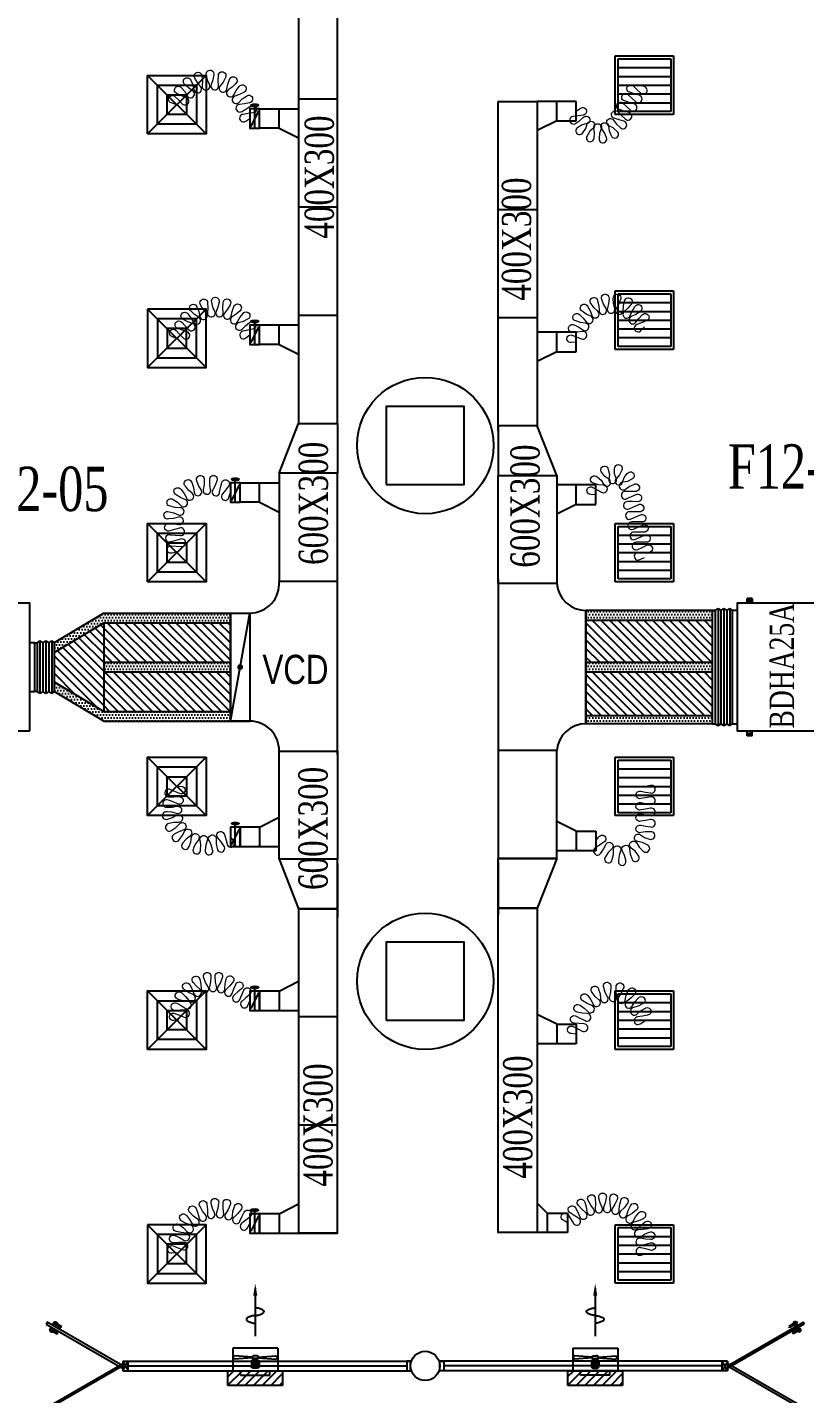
# Model space of a CAD drawing. Header units: metres. Extents: x 352651 to 1421851, y -87441 to -24441.
# Drawn here: x 1360336 to 1368317, y -69094 to -55066 of the extents above; entities that cross this region are included whole.
import ezdxf
from ezdxf.enums import TextEntityAlignment as Align

# ---------------------------------------------------------------- set-up
doc = ezdxf.new("R2010")
doc.units = ezdxf.units.M
doc.header["$LTSCALE"] = 300
doc.header["$MEASUREMENT"] = 0
doc.linetypes.add('DASHDOT', pattern=[25.4, 12.7, -6.35, 0, -6.35])
for name, color, linetype in [('bat noi mem', 4, 'CONTINUOUS'), ('CUA', 8, 'CONTINUOUS'), ('CUAGIO', 2, 'CONTINUOUS'), ('KT', 1, 'CONTINUOUS'), ('THAY', 9, 'CONTINUOUS'), ('thiet bi', 11, 'CONTINUOUS'), ('TUONG', 7, 'CONTINUOUS'), ('vach', 6, 'CONTINUOUS')]:
    doc.layers.add(name, color=color, linetype=linetype)
doc.layers.add('noi mem', color=5, linetype='BATTING', lineweight=0)
doc.styles.add('CHUKICHTHUOC', font='vnshx.shx', dxfattribs={"width": 0.8, "height": 300, "bigfont": '@extfont2.shx'})
doc.styles.add('ROMANS', font='romans.shx', dxfattribs={"width": 0.75, "bigfont": 'romancvn.shx'})
doc.styles.add('VNCC-RMD', font='vntimeh.shx', dxfattribs={"width": 0.75, "height": 300, "bigfont": 'vns.shx'})
doc.linetypes.add('BATTING', pattern='A,0.0001,-0.1,[134,ltypeshp.shx,S=0.1,R=0,X=-0.1,Y=0],-0.2,[134,ltypeshp.shx,S=0.1,R=180,X=0.1,Y=0],-0.1', length=0.4001)
pattern_1 = [(180, (2150868.69, -63000), (-15.625, 31.25), [0, -31.25])]
pattern_2 = [(135, (2150868.69, -63000), (44.194174, 44.194174), [])]
pattern_3 = [(135, (2158968.69, -63000), (44.194174, 44.194174), [])]
pattern_4 = [(180, (2158968.69, -63000), (-15.625, 31.25), [0, -31.25])]

# ---------------------------------------------------------------- blocks, each defined once
blk = doc.blocks.new('SAG')
at = {"layer": 'CUAGIO'}
for p, q in [((-300, 300), (-300, -300)), ((300, 300), (-300, 300)), ((300, -300), (300, 300)), ((-300, -300), (300, -300))]:
    blk.add_line(p, q, dxfattribs=at)
at = {"layer": 'CUAGIO', "color": 8}
for p, q in [((-270, 270), (-270, -270)), ((270, 270), (-270, 270)), ((-180, -270), (-180, 270)), ((-90, -270), (-90, 270)), ((0, -270), (0, 270)), ((90, -270), (90, 270)), ((180, -270), (180, 270)), ((270, -270), (270, 270)), ((-270, -270), (270, -270))]:
    blk.add_line(p, q, dxfattribs=at)
blk = doc.blocks.new('SAD')
at = {"layer": 'CUAGIO', "color": 8}
for p, q in [((-300, -300), (300, 300)), ((300, -300), (-300, 300))]:
    blk.add_line(p, q, dxfattribs=at)
at = {"layer": 'CUAGIO'}
blk.add_lwpolyline([(300, -300), (300, 300), (-300, 300), (-300, -300)], close=True, dxfattribs=at)
at = {"layer": 'CUAGIO', "color": 8}
for points in [[(200, -200), (200, 200), (-200, 200), (-200, -200)], [(100, -100), (100, 100), (-100, 100), (-100, -100)]]:
    blk.add_lwpolyline(points, close=True, dxfattribs=at)
blk = doc.blocks.new('tgw')
at = {"layer": 'CUAGIO'}
for p, q in [((-46, -150), (-46, 150)), ((-46, 150), (0, 150)), ((-46, -150), (-46, 150)), ((-46, 150), (0, 150)), ((0, -231), (0, 231)), ((0, -231), (0, 231)), ((231, 231), (0, 231)), ((231, 231), (231, -231)), ((-46, -150), (0, -150)), ((-46, -150), (0, -150)), ((231, -231), (0, -231)), ((231, -231), (31, -231)), ((231, -231), (31, -231))]:
    blk.add_line(p, q, dxfattribs=at)
at = {"layer": 'CUAGIO', "color": 8}
for p, q in [((133, 31), (118, 213)), ((139, 31), (154, 213)), ((43, -39), (43, 39)), ((95, 39), (43, 39)), ((95, 23), (43, 23)), ((95, 8), (43, 8)), ((95, 39), (95, -39)), ((111, 23), (111, -23)), ((127, 8), (111, 8)), ((127, 31), (127, -31)), ((140, 31), (127, 31)), ((155, 15), (155, -15)), ((95, -8), (43, -8)), ((95, -23), (43, -23)), ((95, -39), (43, -39)), ((127, -8), (111, -8)), ((133, -31), (118, -213)), ((140, -31), (127, -31)), ((139, -31), (154, -213))]:
    blk.add_line(p, q, dxfattribs=at)
at = {"layer": 'CUAGIO', "color": 145}
blk.add_line((28, 23), (28, -23), dxfattribs=at)
at = {"layer": 'CUAGIO', "color": 1}
blk.add_line((849, 0), (356, 0), dxfattribs=at)
for points in [[(568, 0, -0.004926), (567, -9, -0.042688), (558, -50, -0.084959), (541, -84, -0.238163), (528, -90, -0.238163), (515, -84, -0.084959), (498, -50, -0.042688), (489, -9, -0.004926), (488, 0, -0.031484)], [(568, 0, -0.004926), (569, 9, -0.042688), (577, 50, -0.084959), (595, 84, -0.238163), (607, 90, -0.238163), (620, 84, -0.084959), (637, 50, -0.042688), (646, 9, -0.004926), (647, 0, -0.031484)]]:
    blk.add_lwpolyline(points, format="xyb", dxfattribs=at)
at = {"layer": 'CUAGIO', "color": 8}
for centre, radius, start, end in [((136, 206), 18.9, 21.1433, 158.8567), ((43, 23), 15.4, 90, 180), ((95, 23), 15.4, 0, 90), ((140, 15), 15.4, 0, 90), ((43, -23), 15.4, 180, 270), ((95, -23), 15.4, 270, 0), ((140, -15), 15.4, 270, 0), ((136, -206), 18.9, 201.1433, 338.8567)]:
    blk.add_arc(centre, radius, start, end, dxfattribs=at)
at = {"layer": 'CUAGIO', "color": 1}
blk.add_solid([(771, 21), (771, -21), (895, 0)], dxfattribs=at)
blk = doc.blocks.new('cot1')
at = {"layer": 'vach'}
blk.add_lwpolyline([(-400, -400), (400, -400), (400, 400), (-400, 400)], close=True, dxfattribs=at)
blk = doc.blocks.new('1-van gio D200')
at = {"layer": 'CUAGIO'}
h = blk.add_hatch(dxfattribs=at)
h.set_pattern_fill('ANSI31', color=256, scale=100, style=0)
edge = h.paths.add_edge_path()
edge.add_ellipse((486127, -58494), major_axis=(-38.1, 0), ratio=0.310482, start_angle=0, end_angle=360, ccw=False)
for p, q in [((486167, -58437), (486087, -58277)), ((486127, -58257), (486127, -58494))]:
    blk.add_line(p, q, dxfattribs=at)
at = {"layer": 'CUAGIO', "const_width": 3}
for points in [[(486127, -58457), (486177, -58457), (486177, -58257), (486077, -58257), (486077, -58457), (486127, -58457)], [(486167, -58437), (486087, -58277)], [(486127, -58257), (486127, -58494)]]:
    blk.add_lwpolyline(points, dxfattribs=at)
at = {"layer": 'CUAGIO'}
blk.add_lwpolyline([(486177, -58457), (486077, -58457), (486077, -58257), (486177, -58257)], close=True, dxfattribs=at)
at = {"layer": 'CUAGIO', "const_width": 5.35}
blk.add_lwpolyline([(486131, -58357, -1), (486123, -58357, -1)], format="xyb", close=True, dxfattribs=at)
at = {"layer": 'CUAGIO', "extrusion": (0, 0, -1)}
blk.add_ellipse((486127, -58494), major_axis=(-38.1, 0), ratio=0.310482, start_param=-1.570796, end_param=4.712389, dxfattribs=at)

msp = doc.modelspace()

# ---------------------------------------------------------------- hatches: boundary and pattern name
at = {"layer": 'CUAGIO'}
h = msp.add_hatch(dxfattribs=at)
h.set_pattern_fill('DOTS', color=2, scale=500, style=0)
h.set_pattern_definition(pattern_1)
h.paths.add_polyline_path([(1362421.3, -61179.4), (1362421.3, -61079.4), (1361121.3, -61079.4), (1360611.3, -61384.4), (1360611.3, -61484.4), (1361121.3, -61179.4)])
h = msp.add_hatch(dxfattribs=at)
h.set_pattern_fill('DOTS', color=2, scale=500, style=0)
h.set_pattern_definition(pattern_4)
h.paths.add_polyline_path([(1367372.2, -61153.5), (1367372.2, -61053.4), (1366071.8, -61053.4), (1366071.8, -61153.5)])
h = msp.add_hatch(dxfattribs=at)
h.set_pattern_fill('ANSI31', color=2, scale=500, style=0)
h.set_pattern_definition(pattern_3)
h.paths.add_polyline_path([(1367372.2, -61584.4), (1367372.2, -61153.5), (1366071.8, -61153.5), (1366071.8, -61584.4)])
h = msp.add_hatch(dxfattribs=at)
h.set_pattern_fill('ANSI31', color=2, scale=500, style=0)
h.set_pattern_definition(pattern_2)
h.paths.add_polyline_path([(1361121.3, -62089.4), (1361121.3, -61179.4), (1360611.3, -61484.4), (1360611.3, -61784.4)])
h = msp.add_hatch(dxfattribs=at)
h.set_pattern_fill('ANSI31', color=2, scale=500, style=0)
h.set_pattern_definition(pattern_2)
h.paths.add_polyline_path([(1361121.3, -61179.4), (1361121.3, -61584.4), (1362421.3, -61584.4), (1362421.3, -61179.4)])
h = msp.add_hatch(dxfattribs=at)
h.set_pattern_fill('DOTS', color=2, scale=500, style=0)
h.set_pattern_definition(pattern_1)
h.paths.add_polyline_path([(1361121.3, -61584.4), (1361121.3, -61684.4), (1362421.3, -61684.4), (1362421.3, -61584.4)])
h = msp.add_hatch(dxfattribs=at)
h.set_pattern_fill('DOTS', color=2, scale=500, style=0)
h.set_pattern_definition(pattern_4)
h.paths.add_polyline_path([(1366071.8, -61584.4), (1367372.2, -61584.4), (1367372.2, -61684.4), (1366071.8, -61684.4)])
h = msp.add_hatch(dxfattribs=at)
h.set_pattern_fill('ANSI31', color=2, scale=500, style=0)
h.set_pattern_definition(pattern_2)
h.paths.add_polyline_path([(1361121.3, -61684.4), (1361121.3, -62089.4), (1362421.3, -62089.4), (1362421.3, -61684.4)])
h = msp.add_hatch(dxfattribs=at)
h.set_pattern_fill('ANSI31', color=2, scale=500, style=0)
h.set_pattern_definition(pattern_3)
h.paths.add_polyline_path([(1366071.8, -61684.4), (1367372.2, -61684.4), (1367372.2, -62134.4), (1366071.8, -62134.4)])
h = msp.add_hatch(dxfattribs=at)
h.set_pattern_fill('DOTS', color=2, scale=500, style=0)
h.set_pattern_definition(pattern_1)
h.paths.add_polyline_path([(1361121.3, -62089.4), (1360611.3, -61784.4), (1360611.3, -61884.4), (1361121.3, -62189.4), (1362421.3, -62189.4), (1362421.3, -62089.4)])
h = msp.add_hatch(dxfattribs=at)
h.set_pattern_fill('DOTS', color=2, scale=500, style=0)
h.set_pattern_definition(pattern_4)
h.paths.add_polyline_path([(1367372.2, -62215.4), (1367372.2, -62134.4), (1366071.8, -62134.4), (1366071.8, -62215.4)])
at = {"layer": 'CUAGIO', "linetype": 'DASHDOT', "ltscale": 5}
h = msp.add_hatch(dxfattribs=at)
h.set_pattern_fill('ANSI31', color=256, scale=500, style=0)
h.set_pattern_definition([(45, (1004264.33, -126000), (-44.194174, 44.194174), [])])
h.paths.add_polyline_path([(1362957.3, -69009.4), (1362395.3, -69009.4), (1362395.3, -68859.4), (1362957.3, -68859.4)])
h = msp.add_hatch(dxfattribs=at)
h.set_pattern_fill('ANSI31', color=256, scale=500, style=0)
h.set_pattern_definition([(45, (1007754.33, -125999.94), (-44.194174, 44.194174), [])])
h.paths.add_polyline_path([(1366447.3, -69009.4), (1365885.3, -69009.4), (1365885.3, -68859.4), (1366447.3, -68859.4)])

# ---------------------------------------------------------------- linework, layer by layer
at = {"layer": 'bat noi mem'}
for p, q in [((1367372.2, -62215.4), (1367372.2, -61053.4)), ((1367372.2, -61053.4), (1367397.2, -61053.4)), ((1367397.2, -61053.4), (1367427.2, -61033.4)), ((1367397.2, -61053.4), (1367397.2, -62215.4)), ((1367427.2, -61033.4), (1367457.2, -61053.4)), ((1367427.2, -61033.4), (1367427.2, -62235.4)), ((1367457.2, -61053.4), (1367487.2, -61033.4)), ((1367457.2, -61053.4), (1367457.2, -62215.4)), ((1367487.2, -61033.4), (1367517.2, -61053.4)), ((1367487.2, -61033.4), (1367487.2, -62235.4)), ((1367517.2, -61053.4), (1367547.2, -61033.4)), ((1367517.2, -61053.4), (1367517.2, -62215.4)), ((1367547.2, -61033.4), (1367572.2, -61053.4)), ((1367547.2, -61033.4), (1367547.2, -62235.4)), ((1360411.3, -61384.4), (1360436.3, -61384.4)), ((1360436.3, -61384.4), (1360466.3, -61364.4)), ((1360436.3, -61384.4), (1360436.3, -61884.4)), ((1360466.3, -61364.4), (1360466.3, -61904.4)), ((1360466.3, -61364.4), (1360496.3, -61384.4)), ((1360496.3, -61384.4), (1360526.3, -61364.4)), ((1360496.3, -61384.4), (1360496.3, -61884.4)), ((1360526.3, -61364.4), (1360526.3, -61904.4)), ((1360526.3, -61364.4), (1360556.3, -61384.4)), ((1360556.3, -61384.4), (1360586.3, -61364.4)), ((1360556.3, -61384.4), (1360556.3, -61884.4)), ((1360586.3, -61364.4), (1360586.3, -61904.4)), ((1360586.3, -61364.4), (1360611.3, -61384.4)), ((1360611.3, -61384.4), (1360611.3, -61884.4)), ((1360436.3, -61884.4), (1360411.3, -61884.4)), ((1360466.3, -61904.4), (1360436.3, -61884.4)), ((1360496.3, -61884.4), (1360466.3, -61904.4)), ((1360526.3, -61904.4), (1360496.3, -61884.4)), ((1360556.3, -61884.4), (1360526.3, -61904.4)), ((1360586.3, -61904.4), (1360556.3, -61884.4)), ((1360611.3, -61884.4), (1360586.3, -61904.4)), ((1367372.2, -62215.4), (1367397.2, -62215.4)), ((1367397.2, -62215.4), (1367427.2, -62235.4)), ((1367427.2, -62235.4), (1367457.2, -62215.4)), ((1367457.2, -62215.4), (1367487.2, -62235.4)), ((1367487.2, -62235.4), (1367517.2, -62215.4)), ((1367517.2, -62215.4), (1367547.2, -62235.4)), ((1367547.2, -62235.4), (1367572.2, -62215.4))]:
    msp.add_line(p, q, dxfattribs=at)
at = {"layer": 'CUA'}
for p, q in [((1360562, -68427.8), (1360612.2, -68456.8)), ((1360598.9, -68419.1), (1360572.9, -68464)), ((1360597.6, -68455.6), (1360642.6, -68481.6)), ((1360600.5, -68361.2), (1360650.6, -68390.1)), ((1360603.9, -68444.8), (1360648.9, -68470.8)), ((1360611.4, -68397.5), (1360637.3, -68352.5)), ((1360636.1, -68388.9), (1360681.1, -68414.9)), ((1360642.3, -68378.1), (1360687.4, -68404.1)), ((1360687.4, -68404.1), (1360681.1, -68414.9)), ((1368200.2, -68378.1), (1368155.2, -68404.1)), ((1368155.2, -68404.1), (1368161.4, -68414.9)), ((1368206.4, -68388.9), (1368161.4, -68414.9)), ((1368242.1, -68361.2), (1368191.9, -68390.1)), ((1368238.7, -68444.8), (1368193.6, -68470.8)), ((1368244.9, -68455.6), (1368199.9, -68481.6)), ((1368231.2, -68397.5), (1368205.2, -68352.5)), ((1368280.5, -68427.8), (1368230.4, -68456.8)), ((1368243.6, -68419.1), (1368269.6, -68464)), ((1360642.6, -68481.6), (1360648.9, -68470.8)), ((1368199.9, -68481.6), (1368193.6, -68470.8)), ((1361318.5, -68759.8), (1361318.5, -68859.3)), ((1361318.5, -68759.8), (1361371.3, -68859.3)), ((1361318.5, -68859.3), (1361371.3, -68759.8)), ((1361318.5, -68759.8), (1361371.3, -68759.8)), ((1361318.5, -68859.3), (1361371.3, -68859.3)), ((1361371.3, -68859.3), (1361371.3, -68759.8)), ((1367471.3, -68859.3), (1367471.3, -68759.8)), ((1367524, -68759.8), (1367471.3, -68859.3)), ((1367524, -68859.3), (1367471.3, -68759.8)), ((1367524, -68759.8), (1367471.3, -68759.8)), ((1367524, -68859.3), (1367471.3, -68859.3)), ((1367524, -68759.8), (1367524, -68859.3))]:
    msp.add_line(p, q, dxfattribs=at)
at = {"layer": 'CUA', "linetype": 'Continuous'}
for p, q in [((1361371.3, -68759.3), (1364271.3, -68759.5)), ((1361371.3, -68809.3), (1364231.3, -68809.5)), ((1361371.3, -68859.3), (1364271.3, -68859.5)), ((1367471.3, -68759.3), (1364571.3, -68759.5)), ((1367471.3, -68859.3), (1364571.3, -68859.5)), ((1367471.3, -68809.3), (1364611.3, -68809.5))]:
    msp.add_line(p, q, dxfattribs=at)
at = {"layer": 'CUA'}
for points in [[(1360530.9, -68379.2), (1361307.9, -68827.8), (1361318.5, -68809.5), (1360541.5, -68360.9)], [(1368311.6, -68379.2), (1367534.6, -68827.8), (1367524, -68809.5), (1368301.1, -68360.9)], [(1360530.9, -69239.9), (1361307.9, -68791.2), (1361318.5, -68809.5), (1360541.5, -69258.1)], [(1368311.6, -69239.9), (1367534.6, -68791.2), (1367524, -68809.5), (1368301.1, -69258.1)]]:
    msp.add_lwpolyline(points, close=True, dxfattribs=at)
at = {"layer": 'CUA', "linetype": 'Continuous'}
for points in [[(1364271.3, -68759.5), (1364231.3, -68759.5), (1364231.3, -68859.5), (1364271.3, -68859.5)], [(1364571.3, -68759.5), (1364611.3, -68759.5), (1364611.3, -68859.5), (1364571.3, -68859.5)]]:
    msp.add_lwpolyline(points, close=True, dxfattribs=at)
at = {"layer": 'CUA', "extrusion": (0, 0, -1)}
for centre, major_axis in [((1360585.9, -68441.6), (-4.7, 17.6)), ((1368218.2, -68375), (17.6, -4.7))]:
    msp.add_ellipse(centre, major_axis=major_axis, ratio=1, dxfattribs=at)
at = {"layer": 'CUA'}
for centre, major_axis in [((1360624.4, -68375), (-17.6, -4.7)), ((1368256.6, -68441.6), (4.7, 17.6))]:
    msp.add_ellipse(centre, major_axis=major_axis, ratio=1, dxfattribs=at)
at = {"layer": 'CUAGIO'}
for p, q in [((1363521.3, -55803.4), (1363121.3, -55803.4)), ((1365971.8, -55825.8), (1365571.8, -55825.8)), ((1365771.8, -56025.8), (1365771.8, -55825.8)), ((1365771.8, -56025.8), (1365771.8, -55825.8)), ((1365971.8, -56025.8), (1365971.8, -55825.8)), ((1362721.3, -56102), (1362721.3, -55902)), ((1362721.3, -55902), (1363121.3, -55902)), ((1362921.3, -56102), (1362921.3, -55902)), ((1362921.3, -56102), (1362921.3, -55902)), ((1362921.3, -56102), (1362721.3, -56102)), ((1362921.3, -56102), (1363121.3, -56202)), ((1365771.8, -56025.8), (1365571.8, -56125.8)), ((1365771.8, -56025.8), (1365571.8, -56125.8)), ((1365771.8, -56025.8), (1365971.8, -56025.8)), ((1363521.3, -56913.4), (1363121.3, -56913.4)), ((1365171.8, -56935.8), (1365571.8, -56935.8)), ((1363521.3, -58023.4), (1363121.3, -58023.4)), ((1365171.8, -58045.8), (1365571.8, -58045.8)), ((1362721.3, -58322), (1362721.3, -58122)), ((1362721.3, -58122), (1363121.3, -58122)), ((1362921.3, -58322), (1362921.3, -58122)), ((1362921.3, -58322), (1362921.3, -58122)), ((1365971.8, -58197.2), (1365571.8, -58197.2)), ((1365771.8, -58397.2), (1365771.8, -58197.2)), ((1365771.8, -58397.2), (1365771.8, -58197.2)), ((1365971.8, -58397.2), (1365971.8, -58197.2)), ((1362921.3, -58322), (1362721.3, -58322)), ((1362921.3, -58322), (1363121.3, -58422)), ((1365771.8, -58397.2), (1365571.8, -58497.2)), ((1365771.8, -58397.2), (1365571.8, -58497.2)), ((1365771.8, -58397.2), (1365971.8, -58397.2)), ((1365171.8, -59213.4), (1365171.8, -58654.3)), ((1362521.3, -59942), (1362521.3, -59742)), ((1362521.3, -59742), (1362921.3, -59742)), ((1362721.3, -59942), (1362721.3, -59742)), ((1362721.3, -59942), (1362721.3, -59742)), ((1366171.8, -59764.5), (1365771.8, -59764.5)), ((1365971.8, -59964.5), (1365971.8, -59764.5)), ((1366171.8, -59964.5), (1366171.8, -59764.5)), ((1362721.3, -59942), (1362521.3, -59942)), ((1362721.3, -59942), (1362921.3, -60042)), ((1365971.8, -59964.5), (1365771.8, -60064.5)), ((1365971.8, -59964.5), (1366171.8, -59964.5)), ((1361121.3, -61079.4), (1360611.3, -61384.4)), ((1362421.3, -61079.4), (1362421.3, -62189.4)), ((1362421.3, -61079.4), (1362421.3, -61634.4)), ((1366071.8, -62215.4), (1366071.8, -61053.5)), ((1366071.8, -61153.5), (1367372.2, -61153.5)), ((1361121.3, -61179.4), (1362421.3, -61179.4)), ((1361121.3, -61179.4), (1361121.3, -62089.4)), ((1361121.3, -61584.4), (1362421.3, -61584.4)), ((1366071.8, -61584.4), (1367372.2, -61584.4)), ((1361121.3, -61684.4), (1362421.3, -61684.4)), ((1362421.3, -61634.4), (1362421.3, -62189.4)), ((1366071.8, -61684.4), (1367372.2, -61684.4)), ((1361121.3, -62189.4), (1360611.3, -61884.4)), ((1361121.3, -62089.4), (1362421.3, -62089.4)), ((1367372.2, -62134.4), (1366071.8, -62134.4)), ((1362421.3, -62189.4), (1362621.3, -62189.4)), ((1367372.2, -62215.4), (1366071.8, -62215.4)), ((1362721.3, -63276.7), (1362921.3, -63176.7)), ((1365971.8, -63319.8), (1365771.8, -63219.8)), ((1362721.3, -63276.7), (1362521.3, -63276.7)), ((1362521.3, -63276.7), (1362521.3, -63476.7)), ((1362721.3, -63276.7), (1362721.3, -63476.7)), ((1362721.3, -63276.7), (1362721.3, -63476.7)), ((1365971.8, -63319.8), (1365971.8, -63519.8)), ((1365971.8, -63319.8), (1366171.8, -63319.8)), ((1365971.8, -63319.8), (1365971.8, -63519.8)), ((1366171.8, -63319.8), (1366171.8, -63519.8)), ((1362521.3, -63476.7), (1362921.3, -63476.7)), ((1366171.8, -63519.8), (1365771.8, -63519.8)), ((1366171.8, -63519.8), (1365771.8, -63519.8)), ((1363521.3, -63655.7), (1363521.3, -64201.7)), ((1365171.8, -63599.4), (1365771.8, -63599.4)), ((1365171.8, -63633.4), (1365171.8, -64179.4)), ((1365771.8, -63599.4), (1365571.8, -64109.4)), ((1362921.3, -64960.1), (1363121.3, -64860.1)), ((1362921.3, -64960.1), (1363121.3, -64860.1)), ((1362921.3, -64960.1), (1362721.3, -64960.1)), ((1362921.3, -64960.1), (1362921.3, -65160.1)), ((1362921.3, -64960.1), (1362921.3, -65160.1)), ((1362721.3, -65160.1), (1363121.3, -65160.1)), ((1365771.8, -65301.6), (1365571.8, -65201.6)), ((1365771.8, -65301.6), (1365771.8, -65501.6)), ((1365771.8, -65301.6), (1365971.8, -65301.6)), ((1365771.8, -65301.6), (1365771.8, -65501.6)), ((1365971.8, -65301.6), (1365971.8, -65501.6)), ((1365971.8, -65501.6), (1365571.8, -65501.6)), ((1362921.3, -67246.3), (1363121.3, -67146.3)), ((1362921.3, -67246.3), (1363121.3, -67146.3)), ((1365671.8, -67239.4), (1365571.8, -67139.4)), ((1365671.8, -67239.4), (1365571.8, -67139.4)), ((1362921.3, -67246.3), (1362721.3, -67246.3)), ((1362921.3, -67246.3), (1362921.3, -67446.3)), ((1362921.3, -67246.3), (1362921.3, -67446.3)), ((1365671.8, -67239.4), (1365671.8, -67439.4)), ((1365671.8, -67239.4), (1365881.8, -67239.4)), ((1365671.8, -67239.4), (1365671.8, -67439.4)), ((1365881.8, -67239.4), (1365881.8, -67439.4)), ((1362721.3, -67446.3), (1363121.3, -67446.3)), ((1365881.8, -67439.4), (1365571.8, -67439.4))]:
    msp.add_line(p, q, dxfattribs=at)
at = {"layer": 'CUAGIO', "color": 2}
for p, q in [((1363521.3, -62534.4), (1363521.3, -60734.4)), ((1365171.8, -60730.8), (1365171.8, -62530.8)), ((1365771.8, -60749.7), (1365771.8, -60753.9)), ((1361121.3, -61079.4), (1362621.3, -61079.4)), ((1362421.3, -61079.4), (1362421.3, -62189.4)), ((1362421.3, -62189.4), (1362621.3, -61079.4)), ((1366071.8, -61053.4), (1366071.8, -62215.4)), ((1367397.2, -61053.4), (1366071.8, -61053.4)), ((1360611.3, -61484.4), (1361121.3, -61179.4)), ((1360611.3, -61784.4), (1361121.3, -62089.4)), ((1361121.3, -62189.4), (1362621.3, -62189.4)), ((1363521.3, -64116.3), (1363121.3, -64116.3)), ((1362721.3, -64960.1), (1362721.3, -65160.1)), ((1363521.3, -65226.3), (1363121.3, -65226.3)), ((1363521.3, -66336.3), (1363121.3, -66336.3)), ((1362721.3, -67246.3), (1362721.3, -67446.3)), ((1363521.3, -67446.3), (1363121.3, -67446.3))]:
    msp.add_line(p, q, dxfattribs=at)
at = {"layer": 'CUAGIO'}
for points in [[(1363521.3, -53583.4), (1363121.3, -53583.4), (1363121.3, -59133.4), (1363521.3, -59133.4)], [(1365171.8, -55825.8), (1365571.8, -55825.8), (1365571.8, -59155.8), (1365171.8, -59155.8)], [(1363521.3, -59643.4), (1362921.3, -59643.4), (1363121.3, -59133.4), (1363521.3, -59133.4)], [(1365171.8, -59665.8), (1365771.8, -59665.8), (1365571.8, -59155.8), (1365171.8, -59155.8)], [(1363521.3, -59643.4), (1362921.3, -59643.4), (1362921.3, -60753.4), (1363521.3, -60753.4)], [(1365171.8, -59665.8), (1365771.8, -59665.8), (1365771.8, -60775.8), (1365171.8, -60775.8)], [(1362621.3, -62189.4), (1362421.3, -62189.4), (1362421.3, -61079.4), (1362621.3, -61079.4)], [(1362921.3, -62496.3), (1363521.3, -62496.3), (1363521.3, -63606.3), (1362921.3, -63606.3)], [(1365771.8, -62489.4), (1365171.8, -62489.4), (1365171.8, -63599.4), (1365771.8, -63599.4)], [(1363521.3, -63606.3), (1362921.3, -63606.3), (1363121.3, -64116.3), (1363521.3, -64116.3)], [(1365171.8, -63599.4), (1365771.8, -63599.4), (1365771.8, -63599.4), (1365171.8, -63599.4)], [(1365171.8, -63599.4), (1365771.8, -63599.4), (1365571.8, -64109.4), (1365171.8, -64109.4)], [(1365171.8, -64109.4), (1365571.8, -64109.4), (1365571.8, -67439.4), (1365171.8, -67439.4)], [(1363521.3, -64116.3), (1363121.3, -64116.3), (1363121.3, -67446.3), (1363521.3, -67446.3)]]:
    msp.add_lwpolyline(points, close=True, dxfattribs=at)
at = {"layer": 'CUAGIO', "const_width": 30}
msp.add_lwpolyline([(1362521.3, -61649.4, 1), (1362521.3, -61619.4, 1)], format="xyb", close=True, dxfattribs=at)
at = {"layer": 'CUAGIO', "linetype": 'DASHDOT', "ltscale": 5}
for points in [[(1362957.3, -69009.4), (1362395.3, -69009.4), (1362395.3, -68859.4), (1362957.3, -68859.4)], [(1366447.3, -69009.4), (1365885.3, -69009.4), (1365885.3, -68859.4), (1366447.3, -68859.4)]]:
    msp.add_lwpolyline(points, close=True, dxfattribs=at)
at = {"layer": 'CUAGIO', "color": 2}
for centre, radius, start, end in [((1362620.6, -60777.7), 301.7, 270.13424, 4.63408), ((1366072.5, -60751.7), 301.6, 184.58002, 269.87073), ((1362621.2, -62489.6), 300.1, 358.71398, 89.98957), ((1366072.7, -62517.6), 302.2, 90.17011, 174.65612)]:
    msp.add_arc(centre, radius, start, end, dxfattribs=at)
at = {"layer": 'noi mem', "ltscale": 1.5}
for points in [[(1361861.8, -55859.5), (1361813.9, -55841.8, -1.3333333), (1361853.8, -55778.4), (1361890.5, -55814), (1361927.1, -55849.6, 1.3333333), (1361967.1, -55786.2), (1361919.3, -55768.4), (1361872.4, -55745.7, -1.3333333), (1361918.2, -55686.3), (1361952.1, -55725.8), (1361978.4, -55768.5, 1.3333333), (1362032.5, -55716.6), (1361990.9, -55688.6), (1361952.8, -55653.1, -1.3333333), (1362014, -55609.8), (1362034.9, -55657.5), (1362047.5, -55706, 1.3333333), (1362114.4, -55672.2), (1362082.9, -55633.3), (1362056.8, -55588.2, -1.3333333), (1362128, -55564.6), (1362134, -55616.4), (1362131.8, -55666.5, 1.3333333), (1362205.7, -55653.8), (1362187, -55607.3), (1362175.3, -55556.5, -1.3333333), (1362250.3, -55554.9), (1362240.8, -55606.1), (1362224.1, -55653.4, 1.3333333), (1362298.5, -55662.9), (1362294.1, -55612.9), (1362297.8, -55560.9, -1.3333333), (1362370, -55581.3), (1362345.9, -55627.5), (1362316.1, -55667.8, 1.3333333), (1362384.4, -55698.7), (1362394.9, -55649.7), (1362413.7, -55601.1, -1.3333333), (1362476.7, -55641.7), (1362440.2, -55678.8), (1362399.8, -55708.6, 1.3333333), (1362456.2, -55758.2), (1362480.6, -55714.4), (1362512.7, -55673.4, -1.3333333), (1362561.1, -55730.7), (1362515.3, -55755.5), (1362468, -55772.2, 1.3333333), (1362507.3, -55836), (1362543.5, -55801.3), (1362586.1, -55771.4, -1.3333333), (1362615.7, -55840.3), (1362564.7, -55850.7), (1362514.2, -55858.3, 1.3333333), (1362540.4, -55928.5), (1362583.6, -55901.1), (1362626.7, -55873.8, -1.3333333), (1362653, -55944), (1362602.4, -55951.6), (1362551.9, -55959.2, 1.3333333), (1362578.1, -56029.4), (1362621.3, -56002)], [(1365971.8, -55925.8), (1366014.3, -55896.9, -1.3333333), (1366041.2, -55966.9), (1365990.4, -55974), (1365939.5, -55981.1, 1.3333333), (1365966.5, -56051.1), (1366009, -56022.2), (1366045.7, -55988.5, -1.3333333), (1366081.9, -56054.1), (1366033.8, -56067.3), (1365988, -56093.6, 1.3333333), (1366038.9, -56148.7), (1366068.8, -56105.1), (1366085.6, -56058.2, -1.3333333), (1366148.3, -56099.4), (1366111.8, -56133.4), (1366083.5, -56178.1, 1.3333333), (1366154.2, -56203.2), (1366160.3, -56150.6), (1366153.4, -56101.3, -1.3333333), (1366228.1, -56108.7), (1366211.6, -56155.7), (1366207.3, -56208.4, 1.3333333), (1366281.5, -56197.7), (1366262.6, -56148.4), (1366233.5, -56107.9, -1.3333333), (1366303, -56079.7), (1366310.3, -56129), (1366331, -56177.7, 1.3333333), (1366391.8, -56133.7), (1366352, -56098.8), (1366307.4, -56076.5, -1.3333333), (1366355.9, -56019.2), (1366385.3, -56059.5), (1366422.3, -56095.2, 1.3333333), (1366460.8, -56030.8), (1366411.7, -56015.2), (1366362.7, -55999.8, -1.3333333), (1366400.9, -55935.2), (1366438, -55970.7), (1366475.1, -56006.2, 1.3333333), (1366513.2, -55941.6), (1366464.2, -55926.2), (1366415.3, -55910.9, -1.3333333), (1366453.4, -55846.3), (1366490.5, -55881.8), (1366527.6, -55917.3, 1.3333333), (1366565.8, -55852.7), (1366516.8, -55837.3), (1366467.8, -55822, -1.3333333), (1366505.9, -55757.4), (1366543, -55792.9), (1366580.1, -55828.4, 1.3333333), (1366618.3, -55763.8), (1366569.3, -55748.4), (1366520.3, -55733.1, -1.3333333), (1366558.4, -55668.5), (1366595.5, -55704), (1366632.7, -55739.5, 1.3333333), (1366670.8, -55674.9), (1366621.8, -55659.5)], [(1361871.8, -58259.5), (1361823.6, -58241.9, -1.3333333), (1361864.9, -58179.3), (1361900.1, -58216.7), (1361935.3, -58254.2, 1.3333333), (1361976.6, -58191.6), (1361928.4, -58173.9), (1361880.1, -58156.3, -1.3333333), (1361921.5, -58093.7), (1361956.6, -58131.1), (1361991.8, -58168.6, 1.3333333), (1362033.2, -58106), (1361984.9, -58088.3), (1361937.5, -58066.2, -1.3333333), (1361983.9, -58007.2), (1362016.6, -58048), (1362041.5, -58091.9, 1.3333333), (1362096.2, -58040.5), (1362053.9, -58012.9), (1362015.2, -57977.8, -1.3333333), (1362076.9, -57935.1), (1362096.1, -57983.8), (1362107, -58033.1, 1.3333333), (1362174.3, -58000.1), (1362142.1, -57961.3), (1362115.5, -57916.2, -1.3333333), (1362187, -57893.7), (1362191, -57945.9), (1362186.9, -57996.2, 1.3333333), (1362261, -57984.6), (1362241.6, -57937.9), (1362229.5, -57887, -1.3333333), (1362304.5, -57886.6), (1362292.9, -57937.7), (1362274.1, -57984.5, 1.3333333), (1362348.3, -57995.3), (1362343.6, -57945), (1362347, -57892.8, -1.3333333), (1362418.8, -57914.5), (1362392.7, -57959.9), (1362360.9, -57999.1, 1.3333333), (1362428.6, -58031.3), (1362438.9, -57981.9), (1362457.6, -57933, -1.3333333), (1362519.8, -57975), (1362481.4, -58010.6), (1362439.5, -58038.6, 1.3333333), (1362494.7, -58089.4), (1362519.1, -58045.2), (1362551.4, -58004, -1.3333333), (1362598.4, -58062.5), (1362551.3, -58085.2), (1362502.9, -58099.6, 1.3333333), (1362540.7, -58164.4), (1362577.1, -58129.5), (1362617.1, -58097.2, -1.3333333), (1362649.4, -58164.9), (1362599.2, -58175.7), (1362548.9, -58186.6, 1.3333333), (1362581.2, -58254.3), (1362621.3, -58222)], [(1365971.8, -58297.2), (1365920.7, -58301.7, -1.3333333), (1365931, -58227.4), (1365978.9, -58245.8), (1366026.9, -58264.1, 1.3333333), (1366037.2, -58189.8), (1365986.1, -58194.3), (1365933.8, -58194.3, -1.3333333), (1365950.5, -58121.2), (1365997.6, -58143.8), (1366039, -58172.5, 1.3333333), (1366066.5, -58102.7), (1366016.6, -58095.5), (1365966.7, -58080, -1.3333333), (1366004.3, -58015.1), (1366042.6, -58050.7), (1366073.6, -58090.4, 1.3333333), (1366120.5, -58031.9), (1366075, -58010.2), (1366032, -57980.6, -1.3333333), (1366087.1, -57929.8), (1366113.2, -57975.1), (1366131, -58022.2, 1.3333333), (1366193.1, -57980.2), (1366156.1, -57946.1), (1366123.8, -57905, -1.3333333), (1366191.5, -57872.8), (1366203, -57923.8), (1366206, -57974.1, 1.3333333), (1366277.8, -57952.5), (1366252.6, -57908.9), (1366233.9, -57860, -1.3333333), (1366308.1, -57849.4), (1366303.9, -57901.5), (1366291.9, -57950.4, 1.3333333), (1366366.9, -57951.1), (1366355.8, -57901.9), (1366352.4, -57849.8, -1.3333333), (1366426.4, -57861.6), (1366407, -57910.1), (1366381, -57953.3, 1.3333333), (1366452.5, -57976.1), (1366456.4, -57925.9), (1366468.6, -57875.1, -1.3333333), (1366535.8, -57908.4), (1366502.8, -57948.9), (1366465.2, -57982.5, 1.3333333), (1366526.7, -58025.4), (1366545.3, -57978.6), (1366572.1, -57933.7, -1.3333333), (1366626.4, -57985.4), (1366582.9, -58014.4), (1366537, -58035.3, 1.3333333), (1366583, -58094.5), (1366614.6, -58055.4), (1366650, -58018.2, -1.3333333), (1366691.3, -58080.8), (1366643.2, -58098.7), (1366595.1, -58116.6, 1.3333333), (1366636.4, -58179.2), (1366671.8, -58142)], [(1366171.8, -59864.5), (1366120.8, -59861, -1.3333333), (1366141.6, -59789), (1366186.6, -59813.3), (1366231.5, -59837.6, 1.3333333), (1366252.5, -59765.6), (1366201.5, -59762.1), (1366150.3, -59747.4, -1.3333333), (1366185.2, -59681.1), (1366226.3, -59715.1), (1366251.3, -59757.3, 1.3333333), (1366305.6, -59705.6), (1366264.8, -59678.5), (1366232.9, -59635.8, -1.3333333), (1366300.9, -59604.2), (1366312.9, -59656.2), (1366307.2, -59704.9, 1.3333333), (1366381.8, -59696.8), (1366365.7, -59650.4), (1366366.2, -59597.1, -1.3333333), (1366439.5, -59613.3), (1366417.5, -59661.8), (1366383.4, -59697.1, 1.3333333), (1366447.7, -59735.9), (1366463, -59689.3), (1366495.8, -59647.2, -1.3333333), (1366544.2, -59704.5), (1366497.3, -59729.8), (1366448.8, -59737.2, 1.3333333), (1366476.3, -59806.9), (1366516.8, -59779.2), (1366563.5, -59758.2, -1.3333333), (1366579, -59831.6), (1366527.9, -59831.4), (1366476.7, -59831.1, 1.3333333), (1366492.3, -59904.5), (1366538.9, -59883.5), (1366585.6, -59862.5, -1.3333333), (1366601.2, -59935.9), (1366550, -59935.7), (1366498.8, -59935.5, 1.3333333), (1366514.4, -60008.8), (1366561.1, -59987.9), (1366607.7, -59966.9, -1.3333333), (1366623.3, -60040.2), (1366572.2, -60040), (1366521, -60039.8, 1.3333333), (1366536.6, -60113.2), (1366583.2, -60092.2), (1366629.9, -60071.2, -1.3333333), (1366645.5, -60144.6), (1366594.3, -60144.4), (1366543.1, -60144.1, 1.3333333), (1366558.7, -60217.5), (1366605.4, -60196.5), (1366652, -60175.5, -1.3333333), (1366667.6, -60248.9), (1366616.4, -60248.7), (1366565.3, -60248.5, 1.3333333), (1366580.9, -60321.8), (1366627.5, -60300.9), (1366674.2, -60279.9, -1.3333333), (1366689.7, -60353.2), (1366638.6, -60353), (1366587.4, -60352.8, 1.3333333), (1366603, -60426.2), (1366649.7, -60405.2), (1366696.3, -60384.2, -1.3333333), (1366711.9, -60457.6), (1366660.7, -60457.4), (1366609.6, -60457.1, 1.3333333), (1366625.1, -60530.5), (1366671.8, -60509.5)], [(1361871.8, -60449.5), (1361823, -60463.5, -1.3333333), (1361815.3, -60388.9), (1361866, -60392.6), (1361916.6, -60396.3, 1.3333333), (1361908.9, -60321.7), (1361860.1, -60335.7), (1361811.3, -60349.6, -1.3333333), (1361803.6, -60275), (1361854.3, -60278.7), (1361904.9, -60282.5, 1.3333333), (1361897.3, -60207.9), (1361848.4, -60221.8), (1361799.6, -60235.8, -1.3333333), (1361791.9, -60161.2), (1361842.6, -60164.9), (1361892.6, -60169.7, 1.3333333), (1361886.4, -60094.9), (1361837.9, -60107.9), (1361786.2, -60113.5, -1.3333333), (1361791, -60038.7), (1361841.5, -60050.8), (1361887, -60070.7, 1.3333333), (1361904.2, -59997.7), (1361854.7, -59995.2), (1361804, -59983.5, -1.3333333), (1361833.2, -59914.4), (1361876.9, -59942.6), (1361913.3, -59976.3, 1.3333333), (1361953.6, -59913.1), (1361907.7, -59894.4), (1361863.7, -59866.6, -1.3333333), (1361914.1, -59811), (1361946.1, -59852), (1361969.2, -59895.9, 1.3333333), (1362028.2, -59849.5), (1361991, -59816.6), (1361958.6, -59775.9, -1.3333333), (1362024.5, -59740.1), (1362041.2, -59789.3), (1362048.6, -59838.3, 1.3333333), (1362119.5, -59814), (1362095.2, -59770.7), (1362078.1, -59721.7, -1.3333333), (1362152.1, -59709.5), (1362151.6, -59761.5), (1362142.5, -59810.2, 1.3333333), (1362217.5, -59810.6), (1362208.8, -59761.8), (1362208.8, -59709.8, -1.3333333), (1362282.7, -59722.7), (1362265.1, -59771.6), (1362240.4, -59814.6, 1.3333333), (1362311, -59839.7), (1362319, -59790.7), (1362333.4, -59741.9, -1.3333333), (1362400.5, -59775.3), (1362370.2, -59816.2), (1362339.7, -59856.9, 1.3333333), (1362406.7, -59890.7), (1362421.3, -59842)], [(1361861.8, -62859.5), (1361912.9, -62858.3, -1.3333333), (1361899.1, -62932.1), (1361851.9, -62912.5), (1361804.7, -62892.9, 1.3333333), (1361790.9, -62966.6), (1361842, -62965.5), (1361893.1, -62964.3, -1.3333333), (1361879.3, -63038), (1361832.1, -63018.4), (1361784.4, -62999.4, 1.3333333), (1361771.5, -63073.2), (1361822.9, -63071.5), (1361872.3, -63063.2, -1.3333333), (1361868.7, -63138.1), (1361820.3, -63125.2), (1361768.5, -63120.2, 1.3333333), (1361776.5, -63194.8), (1361826.1, -63178.8), (1361870.7, -63155.9, -1.3333333), (1361890.1, -63228.3), (1361840, -63230.8), (1361789.1, -63241.7, 1.3333333), (1361819.3, -63310.3), (1361861.8, -63280), (1361897.3, -63244.7, -1.3333333), (1361937.7, -63307.8), (1361890.8, -63325.3), (1361845.6, -63351.2, 1.3333333), (1361895.3, -63407.4), (1361926.5, -63365.6), (1361949.6, -63321.2, -1.3333333), (1362007.3, -63369), (1361967.9, -63400), (1361932.7, -63438.4, 1.3333333), (1361997.1, -63476.8), (1362014.1, -63427.6), (1362022.6, -63378.2, -1.3333333), (1362092.2, -63406.3), (1362064, -63447.7), (1362042.1, -63495, 1.3333333), (1362115.1, -63512.1), (1362116.4, -63460), (1362109.6, -63410.3, -1.3333333), (1362184.4, -63416), (1362170.1, -63464), (1362163.6, -63515.7, 1.3333333), (1362238.3, -63509.8), (1362223.8, -63459.8), (1362202.2, -63414.6, -1.3333333), (1362275.1, -63397.3), (1362276.1, -63447.3), (1362285.6, -63498.6, 1.3333333), (1362355.1, -63470.3), (1362326, -63427), (1362293.3, -63387.7, -1.3333333), (1362359.7, -63352.8), (1362373.6, -63401.9), (1362387.7, -63451, 1.3333333), (1362454, -63415.9), (1362421.3, -63376.7)], [(1366171.8, -63419.8), (1366202, -63379.1, -1.3333333), (1366254, -63433.1), (1366212.2, -63461.8), (1366170.5, -63491, 1.3333333), (1366223, -63544.5), (1366253, -63503.3), (1366274.5, -63459.2, -1.3333333), (1366335.3, -63503.2), (1366300.1, -63537.4), (1366272.2, -63581.7, 1.3333333), (1366341.2, -63610.9), (1366353.6, -63560.1), (1366353.6, -63511, -1.3333333), (1366427.5, -63524), (1366410.8, -63570.1), (1366405.1, -63622.1, 1.3333333), (1366480, -63618.2), (1366468.8, -63567.1), (1366447.4, -63522.9, -1.3333333), (1366519.5, -63502.3), (1366524.7, -63551.1), (1366542.3, -63600.4, 1.3333333), (1366608, -63564.1), (1366575.6, -63523), (1366537, -63492.6, -1.3333333), (1366592.8, -63442.5), (1366618.8, -63484.2), (1366656.2, -63520.8, 1.3333333), (1366699.4, -63459.4), (1366652.3, -63436.6), (1366604.3, -63426.2, -1.3333333), (1366632.6, -63356.8), (1366674.2, -63382.8), (1366723.8, -63399.4, 1.3333333), (1366735.8, -63325.3), (1366683.4, -63325.4), (1366633.5, -63333.6, -1.3333333), (1366633.9, -63258.6), (1366683.7, -63267.2), (1366733.7, -63275.6, 1.3333333), (1366733.7, -63200.6), (1366683.7, -63209), (1366633.7, -63217.3, -1.3333333), (1366633.7, -63142.3), (1366683.7, -63150.7), (1366733.7, -63159.1, 1.3333333), (1366733.7, -63084.1), (1366683.7, -63092.5), (1366633.7, -63100.9, -1.3333333), (1366633.7, -63025.9), (1366683.7, -63034.2), (1366733.7, -63042.6, 1.3333333), (1366733.7, -62967.6), (1366683.7, -62976), (1366633.7, -62984.4, -1.3333333), (1366633.7, -62909.4), (1366683.7, -62917.8), (1366733.7, -62926.1, 1.3333333), (1366733.7, -62851.1), (1366683.7, -62859.5)], [(1361891.8, -65259.5), (1361840.6, -65264.5, -1.3333333), (1361850.9, -65190.2), (1361898.8, -65208.8), (1361946.7, -65227.4, 1.3333333), (1361956.9, -65153.1), (1361905.7, -65158.1), (1361853.4, -65158.7, -1.3333333), (1361869.6, -65085.5), (1361916.8, -65108.2), (1361958.3, -65137, 1.3333333), (1361985.3, -65067), (1361935.2, -65060.5), (1361885, -65045.7, -1.3333333), (1361922.2, -64980.5), (1361960.5, -65016.1), (1361991.6, -65055.8, 1.3333333), (1362038.1, -64997), (1361992.2, -64976), (1361948.6, -64946.9, -1.3333333), (1362003.4, -64895.6), (1362029.5, -64941), (1362047.5, -64988.1, 1.3333333), (1362109.2, -64945.6), (1362071.6, -64912), (1362038.5, -64871.4, -1.3333333), (1362106, -64838.5), (1362117.6, -64889.6), (1362120.8, -64940, 1.3333333), (1362192.4, -64917.5), (1362166.4, -64874.3), (1362146.8, -64825.8, -1.3333333), (1362220.9, -64814.3), (1362216.9, -64866.5), (1362205.1, -64915.6, 1.3333333), (1362280.1, -64915.3), (1362268, -64866.3), (1362263.6, -64814.1, -1.3333333), (1362337.8, -64825), (1362318.6, -64873.7), (1362292.9, -64917.2, 1.3333333), (1362364.6, -64939), (1362367.5, -64888.6), (1362378.7, -64837.5, -1.3333333), (1362446.4, -64869.8), (1362413.6, -64910.7), (1362376.3, -64944.9, 1.3333333), (1362438.6, -64986.6), (1362456.1, -64939.2), (1362476, -64891.8, -1.3333333), (1362536.5, -64936.1), (1362497.4, -64969.4), (1362458.2, -65002.7, 1.3333333), (1362518.8, -65047), (1362538.7, -64999.6), (1362558.6, -64952.3, -1.3333333), (1362619.1, -64996.6), (1362580, -65029.9), (1362540.8, -65063.2, 1.3333333), (1362601.3, -65107.5), (1362621.3, -65060.1)], [(1365971.8, -65401.6), (1365921, -65397.5, -1.3333333), (1365941.2, -65325.3), (1365986.8, -65348), (1366032.3, -65370.8, 1.3333333), (1366052.5, -65298.6), (1366001.7, -65294.4), (1365951, -65290.3, -1.3333333), (1365971.2, -65218.1), (1366016.7, -65240.8), (1366062, -65263.8, 1.3333333), (1366082.6, -65191.7), (1366032, -65187.3), (1365981.1, -65176, -1.3333333), (1366010.7, -65107.1), (1366054, -65136.3), (1366089.5, -65171.1, 1.3333333), (1366130.5, -65108.4), (1366084.4, -65089.8), (1366040.4, -65061.8, -1.3333333), (1366091.7, -65007.1), (1366122.4, -65049.2), (1366143.9, -65094.1, 1.3333333), (1366203.9, -65049), (1366166.9, -65015.8), (1366135, -64974.6, -1.3333333), (1366201.8, -64940.6), (1366216.4, -64990.6), (1366221.4, -65040.1, 1.3333333), (1366293.1, -65018.2), (1366269.5, -64974.4), (1366253.6, -64924.7, -1.3333333), (1366328, -64915.5), (1366324.7, -64967.5), (1366312.6, -65015.8, 1.3333333), (1366387.5, -65019.5), (1366380.2, -64970.3), (1366382.1, -64918.2, -1.3333333), (1366455.2, -64934.9), (1366434.4, -64982.6), (1366406.6, -65023.9, 1.3333333), (1366475.7, -65052.9), (1366485.7, -65004.1), (1366505.2, -64955.8, -1.3333333), (1366568.3, -64996.3), (1366532.4, -65034.2), (1366492.2, -65063.5, 1.3333333), (1366547.4, -65114.3), (1366573.3, -65071.8), (1366608.1, -65033, -1.3333333), (1366653.7, -65092.6), (1366607.1, -65116), (1366559.3, -65129.9, 1.3333333), (1366593.9, -65196.4), (1366632.7, -65165.3), (1366676.2, -65138.6, -1.3333333), (1366702.6, -65208.8), (1366652.3, -65217.4), (1366602.1, -65225.8, 1.3333333), (1366628.3, -65296.1), (1366671.8, -65269.5)], [(1365881.8, -67339.4), (1365837.2, -67313.8, -1.3333333), (1365888.8, -67259.5), (1365916.7, -67302.7), (1365944.5, -67346, 1.3333333), (1365996.2, -67291.6), (1365951.5, -67266), (1365908, -67237.2, -1.3333333), (1365962.8, -67186.1), (1365988.5, -67231.5), (1366007.8, -67278.4, 1.3333333), (1366068.3, -67234.1), (1366029.3, -67201.6), (1365993.8, -67163.4, -1.3333333), (1366059.2, -67126.6), (1366073.4, -67176.8), (1366081.1, -67226.9, 1.3333333), (1366150.3, -67198.1), (1366120.1, -67157.3), (1366094.6, -67111.8, -1.3333333), (1366166.8, -67091.4), (1366168.8, -67143.6), (1366164.5, -67194.1, 1.3333333), (1366238.5, -67182.5), (1366218.8, -67135.7), (1366204.7, -67085.5, -1.3333333), (1366279.7, -67082.7), (1366269.4, -67133.8), (1366253.2, -67181.9, 1.3333333), (1366328, -67188), (1366319.8, -67138), (1366318, -67085.8, -1.3333333), (1366391.5, -67100.7), (1366369.4, -67148), (1366342.4, -67191, 1.3333333), (1366413.6, -67214.5), (1366417.4, -67163.9), (1366427.9, -67112.8, -1.3333333), (1366495.8, -67144.6), (1366463.3, -67185.4), (1366426.9, -67220.7, 1.3333333), (1366490.5, -67260.4), (1366506.2, -67212.2), (1366528.4, -67164.9, -1.3333333), (1366586.9, -67211.9), (1366545.7, -67243.8), (1366502, -67269.6, 1.3333333), (1366554.5, -67323.1), (1366581.1, -67279.9), (1366613.8, -67239.3, -1.3333333), (1366659.6, -67298.7), (1366612, -67320), (1366563.5, -67334.8, 1.3333333), (1366601.9, -67399.2), (1366637.9, -67363.5), (1366679.3, -67331.7, -1.3333333), (1366709.8, -67400.2), (1366658.5, -67409.7), (1366607.9, -67412.6, 1.3333333), (1366630, -67484.2), (1366673.5, -67458), (1366721.2, -67436.9, -1.3333333), (1366734.7, -67510.6), (1366682.6, -67507.8), (1366632.7, -67498.7, 1.3333333), (1366637.4, -67573.5), (1366685.8, -67558.3), (1366735.8, -67546.1, -1.3333333), (1366735.8, -67621.1), (1366685.8, -67608.9), (1366635.8, -67596.7, 1.3333333), (1366635.8, -67671.7), (1366685.8, -67659.5)], [(1361871.8, -67649.5), (1361820.7, -67652.2, -1.3333333), (1361832.7, -67578.1), (1361880.3, -67596.7), (1361928, -67615.3, 1.3333333), (1361939.9, -67541.3), (1361888.9, -67543.9), (1361837.1, -67545, -1.3333333), (1361851.2, -67471.3), (1361898.9, -67491.4), (1361942.3, -67516.8, 1.3333333), (1361965.5, -67445.5), (1361915.4, -67440.6), (1361864.9, -67428.2, -1.3333333), (1361897.4, -67360.6), (1361938.6, -67392.4), (1361973.7, -67428.4, 1.3333333), (1362014.9, -67365.7), (1361968, -67347.7), (1361922.5, -67322.5, -1.3333333), (1361971.6, -67265.9), (1362003, -67307.4), (1362027.4, -67351.3, 1.3333333), (1362083.6, -67301.7), (1362043.1, -67272), (1362005.9, -67235.7, -1.3333333), (1362068.2, -67194), (1362087.5, -67242.3), (1362099.5, -67291.2, 1.3333333), (1362166.8, -67258.2), (1362135.5, -67218.8), (1362109.2, -67173.9, -1.3333333), (1362180.3, -67150.2), (1362186.2, -67201.9), (1362184.9, -67252.1, 1.3333333), (1362258.5, -67238.1), (1362238.7, -67191.9), (1362225.2, -67141.6, -1.3333333), (1362300.1, -67137.5), (1362292.1, -67188.9), (1362277.5, -67237, 1.3333333), (1362352.3, -67242.9), (1362345.4, -67193.1), (1362345.6, -67141.1, -1.3333333), (1362418.9, -67156.8), (1362397.6, -67204.3), (1362370.9, -67246.9, 1.3333333), (1362441.5, -67272.3), (1362447.9, -67222.4), (1362461.8, -67172.3, -1.3333333), (1362528.4, -67206.8), (1362495.4, -67247), (1362458.4, -67281, 1.3333333), (1362519.7, -67324.1), (1362539.1, -67277.7), (1362562.9, -67232.4, -1.3333333), (1362620.5, -67280.5), (1362580.2, -67312), (1362539.9, -67343.5, 1.3333333), (1362597.4, -67391.6), (1362621.3, -67346.3)]]:
    msp.add_lwpolyline(points, format="xyb", dxfattribs=at)
at = {"layer": 'THAY'}
for centre in [(1364421.3, -59359.5), (1364421.3, -64859.5)]:
    msp.add_circle(centre, 700, dxfattribs=at)
at = {"layer": 'thiet bi'}
for p, q in [((1367727.2, -60979.4), (1367727.2, -60929.4)), ((1367779.2, -60929.4), (1367727.2, -60929.4)), ((1367727.2, -60929.4), (1367727.2, -60979.4)), ((1367779.2, -60929.4), (1367727.2, -60929.4)), ((1367779.2, -60979.4), (1367779.2, -60929.4)), ((1367779.2, -60929.4), (1367779.2, -60979.4)), ((1367622.2, -61053.4), (1367572.2, -61053.4)), ((1367572.2, -61053.4), (1367572.2, -62215.4)), ((1360411.3, -61384.4), (1360361.2, -61384.4)), ((1360411.3, -61384.4), (1360411.3, -61884.4)), ((1360361.2, -61884.4), (1360411.3, -61884.4)), ((1367572.2, -62215.4), (1367622.2, -62215.4)), ((1367727.2, -62339.4), (1367727.2, -62289.4)), ((1367779.2, -62339.4), (1367727.2, -62339.4)), ((1367779.2, -62339.4), (1367779.2, -62289.4))]:
    msp.add_line(p, q, dxfattribs=at)
for points in [[(1360361.2, -62289.4), (1360361.2, -60979.4), (1359522.2, -60979.4), (1359522.2, -62289.4)], [(1368461.2, -62289.4), (1368461.2, -60979.4), (1367622.2, -60979.4), (1367622.2, -62289.4)]]:
    msp.add_lwpolyline(points, close=True, dxfattribs=at)
for centre in [(1367753.2, -60950.4), (1367753.2, -62318.4)]:
    msp.add_circle(centre, 10, dxfattribs=at)
at = {"layer": 'TUONG'}
msp.add_circle((1364421.3, -68809.5), 150, dxfattribs=at)

# ---------------------------------------------------------------- block references
at = {"layer": 'CUAGIO', "xscale": -1}
for name, p, rotation in [('SAG', (1366671.8, -55659.5), 270), ('1-van gio D200', (876544.2, -114359.4), 180), ('SAG', (1366671.8, -58072), 270), ('1-van gio D200', (876544.2, -116579.4), 180), ('1-van gio D200', (876344.2, -118199.4), 180), ('SAG', (1366671.8, -60459.5), 270), ('SAD', (1361871.8, -62859.5), 180), ('SAG', (1366671.8, -62859.5), 270), ('1-van gio D200', (876344.2, -121734.1), 180), ('1-van gio D200', (876544.2, -123417.5), 180), ('SAG', (1366671.8, -65259.5), 270), ('1-van gio D200', (876544.2, -125703.7), 180), ('SAG', (1366671.8, -67659.5), 270), ('tgw', (1362676.3, -68859.4), 270)]:
    msp.add_blockref(name, p, dxfattribs=dict(at, rotation=rotation))
for p in [(1361871.8, -55859.5), (1361871.8, -60459.5), (1361871.8, -65259.5)]:
    msp.add_blockref('SAD', p, dxfattribs=at)
at = {"layer": 'CUAGIO'}
for name, p, rotation in [('SAD', (1361871.8, -58259.5), 180), ('SAD', (1361871.8, -67659.5), 180), ('tgw', (1366166.3, -68859.4), 90)]:
    msp.add_blockref(name, p, dxfattribs=dict(at, rotation=rotation))
at = {"layer": 'vach'}
for p in [(1364421.3, -59359.5), (1364421.3, -64859.5)]:
    msp.add_blockref('cot1', p, dxfattribs=at)

# ---------------------------------------------------------------- texts
at = {"layer": 'CUAGIO', "color": 3, "style": 'VNCC-RMD', "width": 0.75}
for s, p in [('400x300', (1363483.3, -56603.4)), ('400x300', (1365508, -57240.2)), ('600x300', (1363422.5, -59953.4)), ('600x300', (1365595.8, -59981.4)), ('600x300', (1363419.4, -63290.6)), ('400x300', (1365521.2, -66254.4)), ('400x300', (1363470.6, -66336.3))]:
    msp.add_text(s, height=300, rotation=90, dxfattribs=at).set_placement(p, align=Align.CENTER)
at = {"layer": 'CUAGIO', "color": 2, "insert": (1362750.7, -61508.4), "char_height": 300, "width": 683.928, "attachment_point": 1, "style": 'CHUKICHTHUOC'}
msp.add_mtext('VCD', dxfattribs=at)
at = {"layer": 'KT', "ltscale": 1.5, "char_height": 456.096, "width": 2517.297, "attachment_point": 1, "style": 'ROMANS'}
for s, insert in [('{\\fTimes New Roman|b0|i0|c0|p18;F12-04}', (1367527.3, -59346.5)), ('{\\fTimes New Roman|b0|i0|c0|p18;F12-05}', (1359677.3, -59576.5))]:
    msp.add_mtext(s, dxfattribs=dict(at, insert=insert))
at = {"layer": 'thiet bi', "style": 'VNCC-RMD', "width": 0.75}
msp.add_text('BDHA25A', height=250, rotation=90, dxfattribs=at).set_placement((1368207.2, -61620.3), align=Align.CENTER)

doc.saveas('drawing.dxf')
